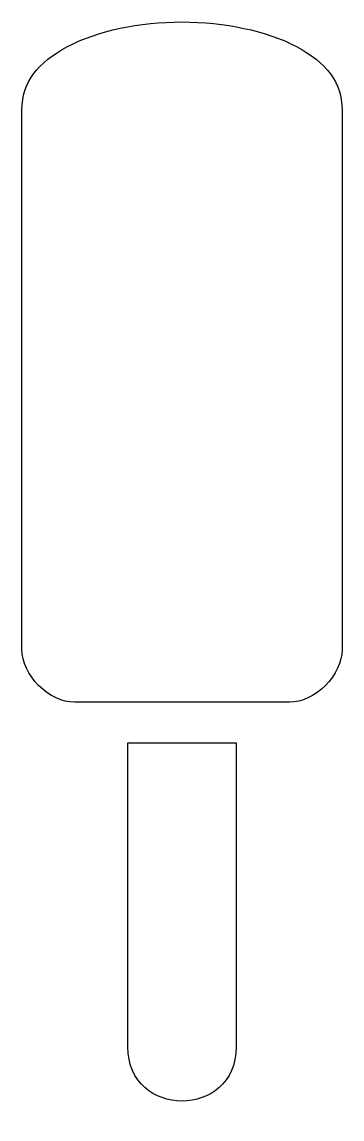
# Model space of a CAD drawing. Header units: centimetres. Extents: x -3 to 3, y -10.4 to 10.1.
import ezdxf

# ---------------------------------------------------------------- set-up
doc = ezdxf.new("R2010")
doc.units = ezdxf.units.CM
doc.header["$MEASUREMENT"] = 0
doc.layers.add('Layer 1', color=7, linetype='Continuous')

msp = doc.modelspace()

# ---------------------------------------------------------------- linework, layer by layer
at = {"layer": 'Layer 1'}
for points, knots in [([(0, 10.09923), (-0.79276, 10.09923), (-1.58539, 9.93402), (-2.1407, 9.63791), (-2.1407, 9.63791), (-2.69597, 9.34168), (-2.99393, 8.97124), (-2.99393, 8.45468), (-2.99393, 8.45468), (-2.99393, 8.45468), (-2.99393, -1.64801), (-2.99393, -1.64801), (-2.99393, -1.64801), (-2.99393, -1.87087), (-2.87556, -2.12864), (-2.68163, -2.32329), (-2.68163, -2.32329), (-2.48766, -2.51794), (-2.2317, -2.6355), (-2.01386, -2.6355), (-2.01386, -2.6355), (-2.01386, -2.6355), (2.01386, -2.6355), (2.01386, -2.6355), (2.01386, -2.6355), (2.23166, -2.6355), (2.48808, -2.51772), (2.6821, -2.32367), (2.6821, -2.32367), (2.87616, -2.1297), (2.99393, -1.87323), (2.99393, -1.65543), (2.99393, -1.65543), (2.99393, -1.65543), (2.99393, 8.45468), (2.99393, 8.45468), (2.99393, 8.45468), (2.99393, 8.97124), (2.69597, 9.34173), (2.1407, 9.63791), (2.1407, 9.63791), (1.58543, 9.93393), (0.79276, 10.09923), (0, 10.09923)], [0, 0, 0, 0, 0.08333333, 0.08333333, 0.08333333, 0.08333333, 0.16666667, 0.16666667, 0.16666667, 0.16666667, 0.25, 0.25, 0.25, 0.25, 0.33333333, 0.33333333, 0.33333333, 0.33333333, 0.41666667, 0.41666667, 0.41666667, 0.41666667, 0.5, 0.5, 0.5, 0.5, 0.58333333, 0.58333333, 0.58333333, 0.58333333, 0.66666667, 0.66666667, 0.66666667, 0.66666667, 0.75, 0.75, 0.75, 0.75, 0.83333333, 0.83333333, 0.83333333, 0.83333333, 1, 1, 1, 1]), ([(-1.01203, -3.39452), (-1.01203, -3.39452), (-1.01203, -9.0872), (-1.01203, -9.0872), (-1.01203, -9.0872), (-1.01203, -10.43658), (1.01203, -10.43658), (1.01203, -9.0872), (1.01203, -9.0872), (1.01203, -9.0872), (1.01203, -3.39452), (1.01203, -3.39452), (1.01203, -3.39452), (1.01203, -3.39452), (-1.01203, -3.39452), (-1.01203, -3.39452)], [0, 0, 0, 0, 0.2, 0.2, 0.2, 0.2, 0.4, 0.4, 0.4, 0.4, 0.6, 0.6, 0.6, 0.6, 1, 1, 1, 1])]:
    msp.add_open_spline(points, degree=3, knots=knots, dxfattribs=at)

doc.saveas('drawing.dxf')
